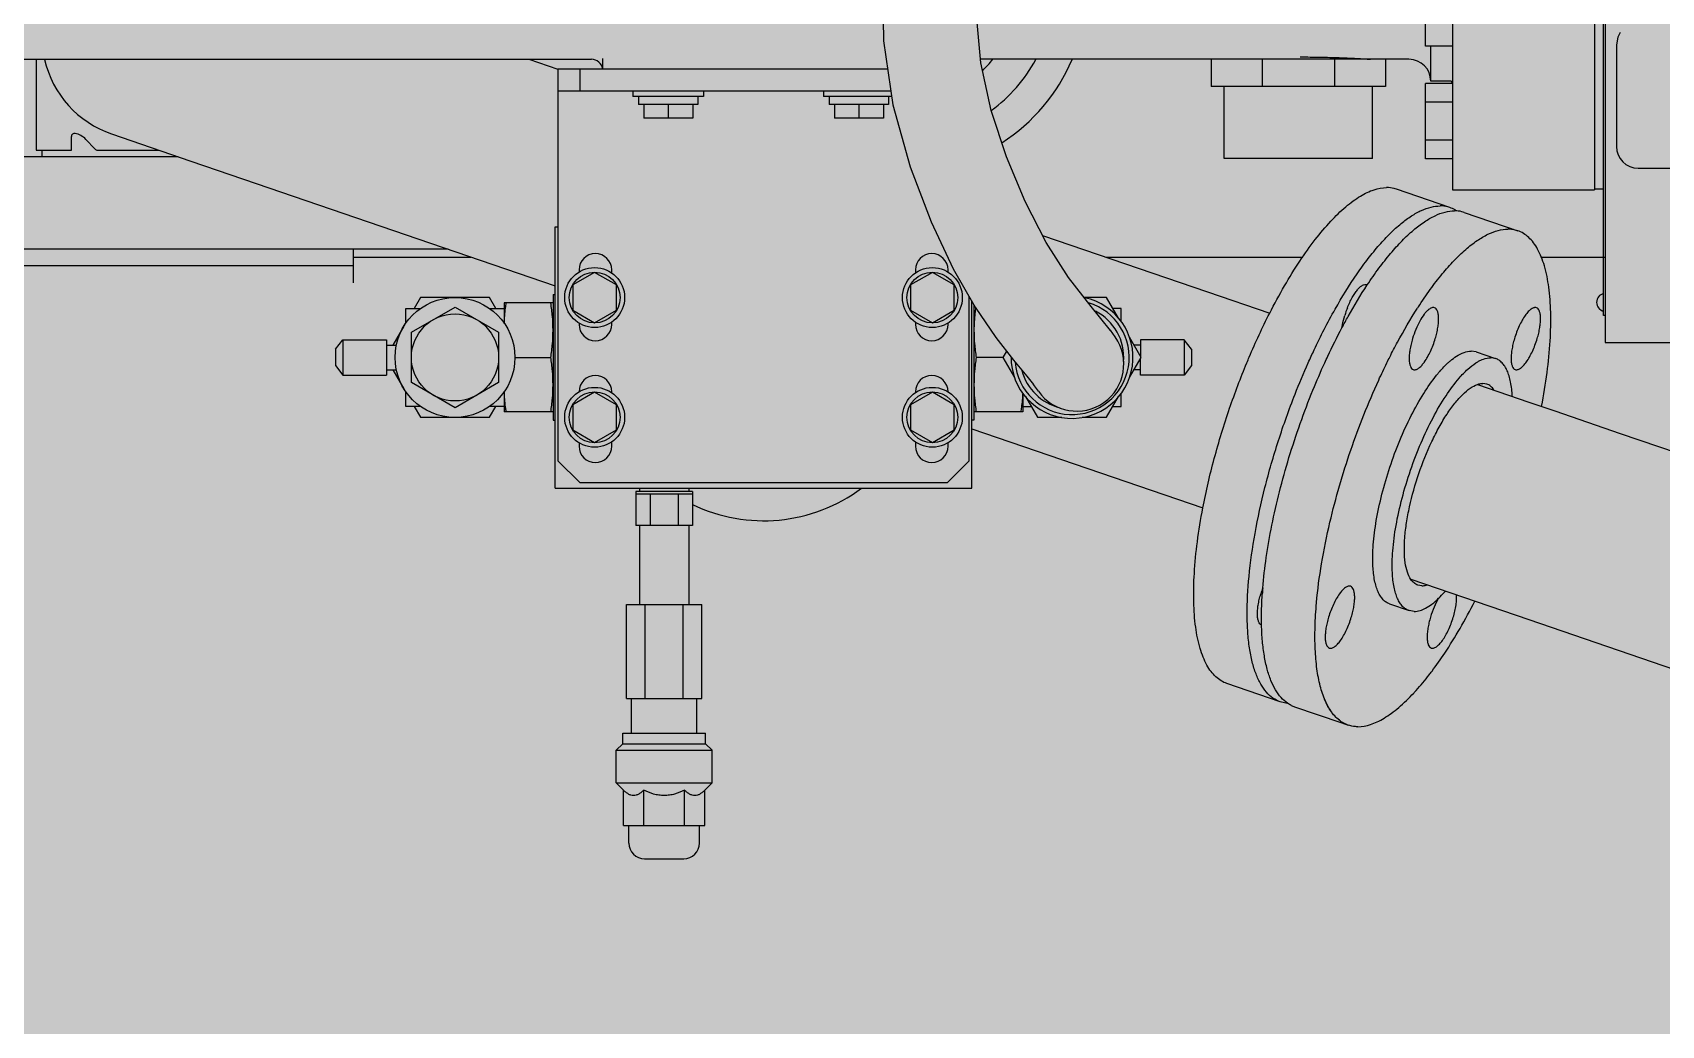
# Model space of a CAD drawing. Extents: x -18489 to 195597, y -1599 to 112111.
# Drawn here: x -14620.48 to -14573.05, y 2039.22 to 2068.14 of the extents above; entities that cross this region are included whole.
import ezdxf

# ---------------------------------------------------------------- set-up
doc = ezdxf.new("R2010")
doc.units = 0
doc.header["$LTSCALE"] = 100
for name, color, linetype in [('188K-SM-03-F10-MECH-EQ-Y2257103$0$0 Xref', 8, 'Continuous'), ('188K-SM-03-F10-MECH-EQ-Y2257103$0$M-EQU-FOUNDATION', 8, 'Continuous'), ('188K-SM-03-F10-MECH-EQ-Y2257103$0$Micron CUP L10 HVAC EQU$0$M-MECH-EQU', 136, 'Continuous'), ('188K-SM-03-F10-MECH-EQ-Y2257103$0$Micron CUP L10 HVAC EQU$0$M-PHASE1 AREA', 252, 'Continuous')]:
    doc.layers.add(name, color=color, linetype=linetype)

# ---------------------------------------------------------------- blocks, each defined once
blk = doc.blocks.new('188K-SM-03-F10-MECH-EQ-Y2257103$0$Micron CUP L10 HVAC EQU$0$A$C0c53ceb0')
at = {"layer": '188K-SM-03-F10-MECH-EQ-Y2257103$0$Micron CUP L10 HVAC EQU$0$M-PHASE1 AREA'}
for p, q in [((15640.13905, 11711.91609), (15640.13905, 11461.35504)), ((15681.49748, 11532.14253), (15681.49748, 11461.35504)), ((15684.54227, 11532.14253), (15684.54227, 11416.95689)), ((15632.22259, 11503.22062), (15632.22259, 11525.19451)), ((15684.1363, 11424.81753), (15684.1363, 11526.31061)), ((15474.2137, 11522.76482), (15474.48068, 11504.78842)), ((15502.78908, 11498.4248), (15501.51215, 11512.27271)), ((15688.23282, 11505.82908), (15687.84079, 11503.63349)), ((15688.94874, 11507.21547), (15688.23282, 11505.82908)), ((15474.48068, 11504.78842), (15477.19267, 11486.17425)), ((15640.13905, 11503.22062), (15632.22259, 11503.22062)), ((15633.79573, 11493.07163), (15633.79573, 11503.22062)), ((15687.84079, 11503.63082), (15687.84079, 11474.04316)), ((15203.21132, 11499.41495), (15389.45113, 11499.41495)), ((15227.7265, 11499.41495), (15227.7265, 11472.9761)), ((15371.16144, 11499.41495), (15379.61971, 11496.51497)), ((15379.65705, 11496.62389), (15392.74966, 11496.62389)), ((15379.65705, 11496.62389), (15379.65705, 11382.44417)), ((15386.00037, 11496.62389), (15386.00037, 11490.28057)), ((15392.74966, 11496.62389), (15392.74966, 11499.64847)), ((15392.74966, 11496.62389), (15475.67021, 11496.62389)), ((15627.45241, 11499.41495), (15502.69777, 11499.41495)), ((15505.79326, 11484.54847), (15502.78908, 11498.4248)), ((15569.85509, 11499.41495), (15569.85509, 11491.54923)), ((15584.7184, 11499.41495), (15584.7184, 11491.54923)), ((15605.73831, 11499.41495), (15605.73831, 11491.54923)), ((15620.60163, 11499.41495), (15620.60163, 11491.54923)), ((15620.60163, 11491.54923), (15569.85509, 11491.54923)), ((15573.66108, 11470.48942), (15573.66108, 11491.54923)), ((15616.79564, 11470.48942), (15616.79564, 11491.54923)), ((15632.22259, 11470.41298), (15632.22259, 11492.38687)), ((15640.13905, 11492.38687), (15632.22259, 11492.38687)), ((15639.37785, 11493.07163), (15633.79573, 11493.07163)), ((15379.65705, 11490.28057), (15476.5944, 11490.28057)), ((15401.47806, 11490.28057), (15401.47806, 11488.63131)), ((15422.08116, 11488.63131), (15401.47806, 11488.63131)), ((15403.1527, 11488.63131), (15403.1527, 11486.24622)), ((15420.40652, 11486.24622), (15403.1527, 11486.24622)), ((15404.64972, 11486.24622), (15404.64972, 11482.28799)), ((15411.77961, 11486.24622), (15411.77961, 11482.28799)), ((15418.9095, 11486.24622), (15418.9095, 11482.28799)), ((15420.40652, 11488.63131), (15420.40652, 11486.24622)), ((15422.08116, 11490.28057), (15422.08116, 11488.63131)), ((15456.99478, 11490.28057), (15456.99478, 11488.63131)), ((15476.83469, 11488.63131), (15456.99478, 11488.63131)), ((15458.66941, 11488.63131), (15458.66941, 11486.24622)), ((15475.92324, 11486.24622), (15458.66941, 11486.24622)), ((15460.16644, 11486.24622), (15460.16644, 11482.28799)), ((15467.29633, 11486.24622), (15467.29633, 11482.28799)), ((15474.42621, 11486.24622), (15474.42621, 11482.28799)), ((15475.92324, 11488.63131), (15475.92324, 11486.24622)), ((15477.19267, 11486.17425), (15482.17928, 11468.13575)), ((15640.13905, 11486.8934), (15632.22259, 11486.8934)), ((15418.9095, 11482.28799), (15404.64972, 11482.28799)), ((15474.42621, 11482.28799), (15460.16644, 11482.28799)), ((15510.2661, 11470.99012), (15505.79326, 11484.54847)), ((15238.00267, 11472.9761), (15238.00267, 11476.92496)), ((15249.7236, 11477.68896), (15272.79752, 11469.7779)), ((15227.7265, 11472.9761), (15238.00267, 11472.9761)), ((15229.47466, 11471.03674), (15229.47466, 11472.9761)), ((15242.2416, 11476.09911), (15244.8514, 11473.34106)), ((15245.69918, 11472.9761), (15263.46943, 11472.9761)), ((15640.13905, 11475.90645), (15632.22259, 11475.90645)), ((15269.12589, 11471.03674), (14938.25644, 11471.03674)), ((15272.79752, 11469.7779), (15291.82747, 11463.25334)), ((15482.17928, 11468.13575), (15488.33287, 11452.1173)), ((15515.69332, 11458.00858), (15510.2661, 11470.99012)), ((15616.79564, 11470.48942), (15573.66108, 11470.48942)), ((15640.13905, 11470.41298), (15632.22259, 11470.41298)), ((15694.18411, 11467.69836), (15706.25539, 11467.69836)), ((15291.82747, 11463.25334), (15378.88316, 11433.40568)), ((15521.77421, 11446.10043), (15515.69332, 11458.00858)), ((15639.36684, 11456.24742), (15623.79861, 11461.58509)), ((15640.13905, 11461.35504), (15681.49748, 11461.35504)), ((15684.1363, 11461.60877), (15681.49748, 11461.60877)), ((15643.53471, 11454.81843), (15659.10293, 11449.48075)), ((15378.88316, 11450.63483), (15379.65705, 11450.63483)), ((15378.88316, 11374.51502), (15378.88316, 11450.63483)), ((15488.33287, 11452.1173), (15494.77906, 11438.40165)), ((15520.73681, 11448.13196), (15568.77672, 11431.66114)), ((15272.79752, 11444.07764), (14938.25644, 11444.07764)), ((15291.82747, 11444.07764), (15272.79752, 11444.07764)), ((15347.75659, 11444.07764), (15291.82747, 11444.07764)), ((15320.05424, 11444.07764), (15320.05424, 11434.34421)), ((15528.32224, 11435.88141), (15521.77421, 11446.10043)), ((15272.79752, 11439.29966), (15168.21419, 11439.29966)), ((15291.82747, 11439.29966), (15272.79752, 11439.29966)), ((15320.05424, 11439.29966), (15291.82747, 11439.29966)), ((15320.05424, 11441.81762), (15354.34832, 11441.81762)), ((15539.15364, 11441.81762), (15568.77672, 11441.81762)), ((15568.77672, 11441.81762), (15596.51822, 11441.81762)), ((15665.94641, 11441.81762), (15669.93995, 11441.81762)), ((15669.93995, 11441.81762), (15684.54227, 11441.81762)), ((15390.36457, 11437.34368), (15384.02125, 11433.68137)), ((15385.81007, 11438.07507), (15385.81007, 11437.44443)), ((15396.70789, 11433.68137), (15390.36457, 11437.34368)), ((15395.32504, 11437.17313), (15395.32504, 11438.07507)), ((15488.68599, 11437.34368), (15482.34267, 11433.68137)), ((15483.75089, 11438.07507), (15483.75089, 11437.19213)), ((15495.02931, 11433.68137), (15488.68599, 11437.34368)), ((15493.26587, 11437.43058), (15493.26587, 11438.07507)), ((15494.77906, 11438.40165), (15501.12342, 11427.24164)), ((15534.93985, 11427.45002), (15528.32224, 11435.88141)), ((15339.63253, 11430.01905), (15337.80137, 11426.84739)), ((15359.77527, 11430.01905), (15339.63253, 11430.01905)), ((15361.60643, 11426.84739), (15359.77527, 11430.01905)), ((15378.24883, 11430.89443), (15378.88316, 11430.89443)), ((15378.24883, 11430.89393), (15378.24883, 11394.25593)), ((15384.02125, 11433.68137), (15384.02125, 11426.35674)), ((15396.70789, 11426.35674), (15396.70789, 11433.68137)), ((15482.34267, 11433.68137), (15482.34267, 11426.35674)), ((15495.02931, 11426.35674), (15495.02931, 11433.68137)), ((15499.41889, 11382.44417), (15499.41889, 11430.24)), ((15539.41803, 11430.01905), (15532.92347, 11430.01905)), ((15542.90188, 11423.98484), (15539.41803, 11430.01905)), ((15568.77672, 11431.66114), (15586.9103, 11425.44391)), ((15335.43144, 11426.84739), (15339.73557, 11426.84739)), ((15335.43144, 11422.51905), (15335.43144, 11426.84739)), ((15337.01727, 11419.89956), (15349.7039, 11427.22419)), ((15349.7039, 11427.22419), (15362.39054, 11419.89956)), ((15359.67223, 11426.84739), (15363.97637, 11426.84739)), ((15363.97637, 11428.43995), (15363.97637, 11422.51905)), ((15378.24703, 11428.44008), (15363.97817, 11428.44008)), ((15384.02125, 11426.35674), (15390.36457, 11422.69442)), ((15390.36457, 11422.69442), (15396.70789, 11426.35674)), ((15482.34267, 11426.35674), (15488.68599, 11422.69442)), ((15488.68599, 11422.69442), (15495.02931, 11426.35674)), ((15500.1674, 11374.51502), (15500.1674, 11428.92334)), ((15500.80173, 11427.80752), (15500.80173, 11394.25593)), ((15501.12342, 11427.24164), (15507.14674, 11418.41601)), ((15540.54961, 11420.46333), (15534.93985, 11427.45002)), ((15543.61912, 11426.84739), (15541.24919, 11426.84739)), ((15543.61912, 11423.09182), (15543.61912, 11426.84739)), ((15684.54227, 11424.81753), (15684.1363, 11424.81753)), ((15334.82991, 11421.70067), (15331.62122, 11416.14304)), ((15335.43144, 11422.74254), (15334.88344, 11421.79337)), ((15337.01727, 11405.2503), (15337.01727, 11419.89956)), ((15362.39054, 11419.89956), (15362.39054, 11405.2503)), ((15385.81007, 11422.59367), (15385.81007, 11422.21677)), ((15395.32504, 11422.21677), (15395.32504, 11422.86497)), ((15483.75089, 11422.84598), (15483.75089, 11422.21677)), ((15493.26587, 11422.21677), (15493.26587, 11422.60753)), ((15541.91438, 11418.5306), (15540.53088, 11420.48985)), ((15314.94252, 11414.95367), (15317.07201, 11417.72887)), ((15314.94252, 11414.95367), (15314.94252, 11410.19618)), ((15317.07201, 11417.72887), (15329.75864, 11417.72887)), ((15317.07201, 11417.72887), (15317.07201, 11407.42098)), ((15329.75864, 11417.72887), (15329.75864, 11407.42098)), ((15329.75864, 11416.14304), (15332.64688, 11416.14304)), ((15507.14674, 11418.41601), (15512.33847, 11411.78502)), ((15549.4894, 11412.57493), (15546.10075, 11418.44423)), ((15549.29192, 11416.14304), (15547.42935, 11416.14304)), ((15549.29192, 11417.72887), (15549.29192, 11412.91697)), ((15561.97855, 11417.72887), (15549.29192, 11417.72887)), ((15561.97855, 11417.72887), (15561.97855, 11407.42098)), ((15564.10804, 11414.95367), (15561.97855, 11417.72887)), ((15564.10804, 11414.95367), (15564.10804, 11410.19618)), ((15684.796, 11416.95182), (15744.60996, 11416.95182)), ((15314.94252, 11410.19618), (15317.07201, 11407.42098)), ((15367.16071, 11412.57493), (15377.58935, 11412.57493)), ((15509.20392, 11412.57493), (15501.46121, 11412.57493)), ((15510.27182, 11414.42458), (15509.20392, 11412.57493)), ((15509.20392, 11412.57493), (15512.59256, 11406.70563)), ((15512.33847, 11411.78502), (15516.23017, 11407.09155)), ((15546.10075, 11406.70563), (15549.4894, 11412.57493)), ((15549.29192, 11407.42098), (15549.29192, 11412.23288)), ((15564.10804, 11410.19618), (15561.97855, 11407.42098)), ((15647.00605, 11414.19818), (15645.55087, 11414.4346)), ((15647.00605, 11414.19819), (15652.66722, 11412.25722)), ((15652.66722, 11412.25721), (15651.21204, 11412.49363)), ((15317.07201, 11407.42098), (15329.75864, 11407.42098)), ((15329.75864, 11409.00681), (15332.64688, 11409.00681)), ((15331.62122, 11409.00681), (15334.82991, 11403.44919)), ((15516.23017, 11407.09155), (15518.151, 11404.67618)), ((15549.29192, 11409.00681), (15547.42935, 11409.00681)), ((15561.97855, 11407.42098), (15549.29192, 11407.42098)), ((15334.88344, 11403.35648), (15335.43144, 11402.40732)), ((15335.43144, 11398.30246), (15335.43144, 11402.63081)), ((15349.7039, 11397.92566), (15337.01727, 11405.2503)), ((15362.39054, 11405.2503), (15349.7039, 11397.92566)), ((15363.97637, 11402.63081), (15363.97637, 11396.7099)), ((15390.36457, 11402.45544), (15384.02125, 11398.79312)), ((15396.70789, 11398.79312), (15390.36457, 11402.45544)), ((15395.32504, 11402.28489), (15395.32504, 11402.55249)), ((15488.68599, 11402.45544), (15482.34267, 11398.79312)), ((15483.75089, 11402.55249), (15483.75089, 11402.30388)), ((15495.02931, 11398.79312), (15488.68599, 11402.45544)), ((15515.07419, 11402.05803), (15515.07419, 11396.7099)), ((15515.79144, 11401.16501), (15519.27529, 11395.1308)), ((15519.54962, 11402.70414), (15518.151, 11404.67618)), ((15539.41803, 11395.1308), (15542.90188, 11401.16501)), ((15543.61912, 11398.30246), (15543.61912, 11402.05803)), ((15647.37168, 11404.71429), (15662.34066, 11399.58207)), ((15650.11617, 11404.81664), (15648.95584, 11405.00519)), ((15339.73557, 11398.30246), (15335.43144, 11398.30246)), ((15337.80137, 11398.30246), (15339.63253, 11395.1308)), ((15363.97637, 11398.30246), (15359.67223, 11398.30246)), ((15359.77527, 11395.1308), (15361.60643, 11398.30246)), ((15378.24703, 11396.70977), (15363.97817, 11396.70977)), ((15384.02125, 11398.79312), (15384.02125, 11391.46849)), ((15396.70789, 11391.46849), (15396.70789, 11398.79312)), ((15482.34267, 11398.79312), (15482.34267, 11391.46849)), ((15495.02931, 11391.46849), (15495.02931, 11398.79312)), ((15515.07239, 11396.70977), (15500.80353, 11396.70977)), ((15515.07419, 11398.30246), (15517.44413, 11398.30246)), ((15541.24919, 11398.30246), (15543.61912, 11398.30246)), ((15662.34066, 11399.58207), (15669.93995, 11396.9766)), ((15669.93995, 11396.9766), (15688.96991, 11390.45205)), ((15339.63253, 11395.1308), (15359.77527, 11395.1308)), ((15378.24883, 11394.25543), (15378.88316, 11394.25543)), ((15384.02125, 11391.46849), (15390.36457, 11387.80617)), ((15390.36457, 11387.80617), (15396.70789, 11391.46849)), ((15482.34267, 11391.46849), (15488.68599, 11387.80617)), ((15488.68599, 11387.80617), (15495.02931, 11391.46849)), ((15500.80173, 11394.25543), (15500.1674, 11394.25543)), ((15500.1674, 11391.82251), (15567.47012, 11368.74729)), ((15519.27529, 11395.1308), (15526.34281, 11395.1308)), ((15532.35051, 11395.1308), (15539.41803, 11395.1308)), ((15385.81007, 11387.70543), (15385.81007, 11386.69419)), ((15395.32504, 11386.69419), (15395.32504, 11387.97672)), ((15483.75089, 11387.95773), (15483.75089, 11386.69419)), ((15493.26587, 11386.69419), (15493.26587, 11387.71928)), ((15688.96991, 11390.45205), (15808.17332, 11349.5823)), ((15386.00037, 11376.10085), (15379.65705, 11382.44417)), ((15499.41889, 11382.44417), (15493.07557, 11376.10085)), ((15378.88316, 11374.51502), (15500.1674, 11374.51502)), ((15386.00037, 11376.10085), (15493.07557, 11376.10085)), ((15402.35344, 11373.55084), (15402.35344, 11372.76427)), ((15418.84569, 11373.55084), (15402.35381, 11373.55084)), ((15418.84569, 11372.76427), (15402.35381, 11372.76427)), ((15402.36686, 11372.76427), (15402.36686, 11363.65526)), ((15403.45718, 11374.51502), (15403.45718, 11373.55084)), ((15406.48331, 11372.76427), (15406.48331, 11363.65526)), ((15414.7162, 11372.76427), (15414.7162, 11363.65526)), ((15417.74233, 11374.51502), (15417.74233, 11373.55084)), ((15418.83264, 11372.76427), (15418.83264, 11363.65526)), ((15418.84606, 11373.55084), (15418.84606, 11372.76427)), ((15418.83264, 11363.65526), (15402.36686, 11363.65526)), ((15403.38106, 11363.65526), (15403.38106, 11340.64171)), ((15417.81845, 11363.65526), (15417.81845, 11340.64171)), ((15628.0123, 11347.98997), (15662.34066, 11336.22025)), ((15631.19735, 11346.06392), (15630.03702, 11346.25246)), ((15399.6128, 11340.64171), (15421.5867, 11340.64171)), ((15399.6128, 11313.23857), (15399.6128, 11340.64171)), ((15405.10628, 11313.23857), (15405.10628, 11340.64171)), ((15416.09323, 11313.23857), (15416.09323, 11340.64171)), ((15421.5867, 11313.23857), (15421.5867, 11340.64171)), ((15621.82479, 11340.75286), (15627.48597, 11338.81189)), ((15628.94115, 11338.57548), (15627.48597, 11338.8119)), ((15662.34066, 11336.22025), (15844.77239, 11273.67223)), ((15589.99182, 11312.23696), (15574.4236, 11317.57464)), ((15399.6128, 11313.23857), (15421.5867, 11313.23857)), ((15401.08478, 11303.08927), (15401.08478, 11313.23857)), ((15420.11473, 11303.08927), (15420.11473, 11313.23857)), ((15594.15969, 11310.80798), (15607.57213, 11306.20943)), ((15607.57213, 11306.20943), (15609.72792, 11305.4703)), ((15398.54745, 11300.04447), (15398.54745, 11303.08927)), ((15398.54745, 11303.08927), (15422.65206, 11303.08927)), ((15422.65206, 11300.04447), (15422.65206, 11303.08927)), ((15396.64445, 11298.14148), (15398.54745, 11300.04447)), ((15396.64445, 11288.6265), (15396.64445, 11298.14148)), ((15396.64445, 11298.14148), (15424.55505, 11298.14148)), ((15398.54745, 11300.04447), (15422.65206, 11300.04447)), ((15424.55505, 11298.14148), (15422.65206, 11300.04447)), ((15424.55505, 11288.6265), (15424.55505, 11298.14148)), ((15396.64445, 11288.6265), (15424.55505, 11288.6265)), ((15398.73385, 11286.53711), (15396.64445, 11288.6265)), ((15422.46566, 11286.53711), (15424.55505, 11288.6265)), ((15398.73385, 11276.1936), (15398.73385, 11286.53711)), ((15404.6668, 11276.1936), (15404.6668, 11286.53711)), ((15416.5327, 11276.1936), (15416.5327, 11286.53711)), ((15422.46566, 11276.1936), (15422.46566, 11286.53711)), ((15398.73385, 11276.1936), (15422.46566, 11276.1936)), ((15400.32358, 11271.11894), (15400.32358, 11276.1936)), ((15420.87593, 11271.11894), (15420.87593, 11276.1936)), ((15404.89077, 11266.55176), (15416.30874, 11266.55176))]:
    blk.add_line(p, q, dxfattribs=at)
for centre, radius in [((15390.36457, 11430.01905), 8.72206), ((15488.68599, 11430.01905), 8.72206), ((15390.36457, 11430.01905), 7.39631), ((15488.68599, 11430.01905), 7.39631), ((15349.7039, 11412.57493), 17.45681), ((15349.7039, 11412.57493), 12.68664), ((15390.36457, 11395.1308), 8.72206), ((15390.36457, 11395.1308), 7.39631), ((15488.68599, 11395.1308), 8.72206), ((15488.68599, 11395.1308), 7.39631)]:
    blk.add_circle(centre, radius, dxfattribs=at)
for centre, radius, start, end in [((15259.44309, 11506.03747), 29.96843, 192.7862064, 251.0753556), ((15389.45113, 11496.11642), 3.29853, 8.8498831, 90), ((15479.73602, 11520.4348), 33.85766, 314.0803287, 321.6232168), ((15479.73602, 11520.4348), 44.40322, 306.0008512, 331.6940682), ((15479.73602, 11520.4348), 53.9182, 302.761164, 337.019385), ((15627.45241, 11493.07163), 6.34332, 0, 90), ((15639.37785, 11492.31043), 0.7612, 0, 90), ((15238.91611, 11476.92496), 0.91344, 79.3058079, 180), ((15238.00267, 11472.08803), 5.83585, 43.418, 79.3058079), ((15245.69918, 11474.14327), 1.16717, 223.418, 270), ((15694.18411, 11474.04168), 6.34332, 180, 270), ((15636.58901, 11448.17559), 8.53644, 59.7059698, 71.0096544), ((15636.36795, 11447.79064), 8.98033, 56.1536562, 59.7270916), ((15390.56755, 11438.07507), 4.75749, 0, 180), ((15488.50838, 11438.07507), 4.75749, 0, 180), ((15529.34666, 11412.57493), 17.76129, 179.4918713, 78.067415), ((15614.80375, 11432.8004), 1.06798, 59.7421955, 71.0148668), ((15684.72268, 11428.62352), 2.62893, 102.8882277, 257.1117723), ((15529.34666, 11412.57493), 16.63994, 184.7585806, 73.1852429), ((15529.34666, 11412.57493), 15.06538, 355.3712204, 63.1956997), ((15636.05493, 11416.58469), 28.51465, 158.4672812, 163.2349179), ((15738.52618, 11357.14022), 129.07766, 147.0766609, 147.2622384), ((15390.56755, 11422.21677), 4.75749, 180, 0), ((15488.50838, 11422.21677), 4.75749, 180, 0), ((15530.71748, 11410.63789), 13.70034, 215.3903264, 35.1800948), ((15684.796, 11423.29514), 6.34332, 267.7075572, 270), ((15390.56755, 11402.55249), 4.75749, 0, 180), ((15488.50838, 11402.55249), 4.75749, 0, 180), ((15529.34666, 11412.57493), 15.06538, 194.5690991, 256.3611286), ((15668.37664, 11380.90742), 42.22364, 140.4148793, 141.1806173), ((15666.33897, 11382.59387), 39.57861, 139.0674371, 140.4167), ((15390.56755, 11386.69419), 4.75749, 180, 0), ((15488.50838, 11386.69419), 4.75749, 180, 0), ((15439.52528, 11412.57493), 47.57488, 244.1821097, 306.7963181), ((15611.69952, 11335.41876), 28.6096, 159.4954625, 163.2275387), ((15706.08387, 11335.59046), 121.60391, 175.3740211, 176.2145527), ((15596.90903, 11318.81351), 8.46448, 243.8675943, 251.046), ((15404.89077, 11271.11894), 4.56719, 180, 270), ((15416.30874, 11271.11894), 4.56719, 270, 0)]:
    blk.add_arc(centre, radius, start, end, dxfattribs=at)
for points, knots in [([(15595.73582, 11500.10897), (15597.72527, 11500.10619), (15601.70821, 11500.07195), (15607.25634, 11499.91258), (15611.77472, 11499.71097), (15614.87511, 11499.5332), (15615.97897, 11499.46248), (15616.29135, 11499.44215)], [0, 0, 0, 0, 0.208244611, 0.416489221, 0.624733832, 0.832978442, 1, 1, 1, 1]), ([(15586.90054, 11425.47259), (15588.27004, 11428.15891), (15591.04787, 11433.29367), (15595.46673, 11440.46707), (15599.94326, 11446.7724), (15604.40088, 11452.10372), (15608.17147, 11455.79646), (15611.13368, 11458.14835), (15613.21958, 11459.5499), (15615.24894, 11460.65148), (15617.75874, 11461.67093), (15619.70558, 11462.04864), (15620.94532, 11462.04864)], [0, 0, 0, 0, 0.17502228, 0.338682192, 0.488765456, 0.623477771, 0.741601078, 0.79431391, 0.842830812, 0.887310638, 0.928038907, 1, 1, 1, 1]), ([(15623.79862, 11461.58509), (15623.57333, 11461.66234), (15622.64634, 11461.93682), (15621.67326, 11462.04864), (15620.94532, 11462.04864)], [0, 0, 0, 0, 0.246512659, 1, 1, 1, 1]), ([(15598.10516, 11410.9891), (15598.39471, 11411.63757), (15598.6876, 11412.2845), (15598.98385, 11412.9299), (15599.26915, 11413.55145), (15601.42699, 11418.1911), (15605.60643, 11426.35061), (15611.01716, 11435.15358), (15615.46994, 11441.30442), (15618.69628, 11445.26477), (15621.88607, 11448.68471), (15625.01263, 11451.53535), (15628.05078, 11453.79334), (15630.98027, 11455.4396), (15633.78199, 11456.45729), (15635.63941, 11456.71096), (15636.51354, 11456.71096)], [0.6285498759, 0.6285498759, 0.6285498759, 0.6285498759, 0.6413484823, 0.6413484823, 0.6413484823, 0.6536741834, 0.7335668298, 0.8064703139, 0.8396587301, 0.8703837437, 0.8984901873, 0.9238833186, 0.9465488665, 0.9665839803, 0.9842432576, 1, 1, 1, 1]), ([(15615.32242, 11433.72112), (15616.41155, 11435.36563), (15618.58529, 11438.48388), (15621.96402, 11442.78865), (15625.31148, 11446.51259), (15628.59655, 11449.6212), (15631.79015, 11452.08674), (15634.86892, 11453.88679), (15637.81128, 11455.00207), (15639.765, 11455.28198), (15640.68141, 11455.28198)], [0, 0, 0, 0, 0.172339253, 0.33193667, 0.47784767, 0.609454025, 0.726573735, 0.829633383, 0.919930796, 1, 1, 1, 1]), ([(15639.36684, 11456.24742), (15639.14156, 11456.32466), (15638.21456, 11456.59914), (15637.24148, 11456.71096), (15636.51354, 11456.71096)], [0, 0, 0, 0, 0.246512659, 1, 1, 1, 1]), ([(15643.53471, 11454.81843), (15643.30943, 11454.89567), (15642.38244, 11455.17016), (15641.40935, 11455.28198), (15640.68141, 11455.28198)], [0, 0, 0, 0, 0.246512659, 1, 1, 1, 1]), ([(15630.17859, 11427.29605), (15631.2941, 11429.01882), (15633.52259, 11432.28716), (15636.99162, 11436.80349), (15640.43309, 11440.71472), (15643.81316, 11443.98265), (15647.1002, 11446.57661), (15650.26882, 11448.47198), (15653.29582, 11449.64793), (15655.30778, 11449.9443), (15656.24963, 11449.9443)], [0, 0, 0, 0, 0.172789158, 0.332852598, 0.479156882, 0.61100323, 0.728141116, 0.83094782, 0.920706297, 1, 1, 1, 1]), ([(15659.10293, 11449.48076), (15658.87765, 11449.558), (15657.95066, 11449.83248), (15656.97757, 11449.9443), (15656.24963, 11449.9443)], [0, 0, 0, 0, 0.246512659, 1, 1, 1, 1]), ([(15666.08026, 11398.3238), (15666.70608, 11401.59294), (15667.74226, 11407.92472), (15668.65421, 11417.08506), (15668.8579, 11425.41613), (15668.35121, 11432.74693), (15667.30526, 11438.13487), (15666.06278, 11441.7779), (15665.00316, 11444.04978), (15663.77703, 11445.97506), (15662.38565, 11447.54242), (15660.83304, 11448.73787), (15659.68562, 11449.28098), (15659.10293, 11449.48076)], [0, 0, 0, 0, 0.182922154, 0.352359246, 0.505542464, 0.640344416, 0.755560139, 0.8058752, 0.851552254, 0.893005117, 0.930889841, 0.966147698, 1, 1, 1, 1]), ([(15607.93997, 11421.21386), (15608.53092, 11422.32928), (15610.84413, 11426.58314), (15613.3457, 11430.73642), (15615.32242, 11433.72112)], [0, 0, 0, 0, 0.260683887, 1, 1, 1, 1]), ([(15609.53038, 11427.05049), (15609.73406, 11427.56661), (15610.16101, 11428.56146), (15610.87022, 11429.95943), (15611.61514, 11431.19554), (15612.37223, 11432.23165), (15613.11832, 11433.03846), (15613.83499, 11433.59359), (15614.51582, 11433.88855), (15614.96748, 11433.87327), (15615.15119, 11433.81028)], [0, 0, 0, 0, 0.179452288, 0.349868155, 0.50661547, 0.64571373, 0.764239261, 0.860880767, 0.937187642, 1, 1, 1, 1]), ([(15364.02089, 11422.45947), (15364.08624, 11423.96083), (15364.27358, 11425.96013), (15364.55913, 11427.94418), (15364.63585, 11428.44008)], [0, 0, 0, 0, 0.749674905, 1, 1, 1, 1]), ([(15378.24703, 11420.50751), (15378.24703, 11421.83403), (15378.12505, 11424.49044), (15377.79249, 11427.12696), (15377.58935, 11428.44008)], [0, 0, 0, 0, 0.499583072, 1, 1, 1, 1]), ([(15501.25878, 11427.03393), (15501.18692, 11426.49258), (15500.92815, 11424.32643), (15500.80353, 11422.14303), (15500.80353, 11420.50751)], [0, 0, 0, 0, 0.25031623, 1, 1, 1, 1]), ([(15580.24054, 11410.9891), (15580.47337, 11411.55073), (15580.70844, 11412.11142), (15580.94585, 11412.67113), (15582.78415, 11417.00497), (15584.76306, 11421.27986), (15586.90054, 11425.47259)], [0.7350048304, 0.7350048304, 0.7350048304, 0.7350048304, 0.7653142072, 0.7653142072, 0.7653142072, 1, 1, 1, 1]), ([(15607.93495, 11421.17062), (15607.97617, 11421.46328), (15608.17759, 11422.69105), (15608.4787, 11423.90163), (15608.75229, 11424.80969)], [0, 0, 0, 0, 0.237590914, 1, 1, 1, 1]), ([(15621.01085, 11410.9891), (15621.28972, 11411.55135), (15621.56958, 11412.1131), (15621.85229, 11412.67343), (15622.59353, 11414.14253), (15625.12368, 11418.9954), (15627.88295, 11423.72668), (15629.95192, 11426.94475)], [0.2330609579, 0.2330609579, 0.2330609579, 0.2330609579, 0.3119730375, 0.3119730375, 0.3119730375, 0.5188689818, 1, 1, 1, 1]), ([(15633.16898, 11426.50539), (15632.94589, 11426.3282), (15632.49678, 11425.90178), (15631.59672, 11424.82235), (15630.51975, 11423.09954), (15629.3873, 11420.70709), (15628.76304, 11418.95463), (15628.48838, 11418.04303)], [0, 0, 0, 0, 0.087388632, 0.189204341, 0.430534764, 0.70795743, 1, 1, 1, 1]), ([(15634.88728, 11427.04362), (15634.76681, 11427.08493), (15634.49477, 11427.12382), (15634.06512, 11427.0406), (15633.61171, 11426.82995), (15633.31927, 11426.62476), (15633.16898, 11426.50539)], [0, 0, 0, 0, 0.204137998, 0.429838456, 0.692360616, 1, 1, 1, 1]), ([(15635.11435, 11418.04303), (15635.27773, 11418.58528), (15635.56515, 11419.65398), (15635.88138, 11421.22649), (15636.06648, 11422.6946), (15636.11537, 11424.01075), (15636.02788, 11425.13555), (15635.8048, 11426.03786), (15635.44658, 11426.7067), (15635.07421, 11426.97954), (15634.88728, 11427.04362)], [0, 0, 0, 0, 0.178866388, 0.349259442, 0.506223954, 0.645713435, 0.76459029, 0.861404161, 0.937590294, 1, 1, 1, 1]), ([(15664.56067, 11427.04362), (15664.45488, 11427.07989), (15664.2206, 11427.11921), (15663.84917, 11427.06928), (15663.45696, 11426.91902), (15662.87131, 11426.5658), (15662.11624, 11425.86655), (15661.23492, 11424.752), (15660.3597, 11423.35032), (15659.52906, 11421.72082), (15658.77951, 11419.93259), (15658.35399, 11418.68104), (15658.16176, 11418.04303)], [0, 0, 0, 0, 0.028788661, 0.059983047, 0.095405228, 0.136177069, 0.235384834, 0.358095336, 0.501262848, 0.66002514, 0.828464253, 1, 1, 1, 1]), ([(15664.78773, 11418.04303), (15664.95111, 11418.58528), (15665.23853, 11419.65398), (15665.55476, 11421.22649), (15665.73986, 11422.6946), (15665.78875, 11424.01075), (15665.70126, 11425.13555), (15665.47818, 11426.03786), (15665.11996, 11426.7067), (15664.74759, 11426.97954), (15664.56067, 11427.04362)], [0, 0, 0, 0, 0.178866388, 0.349259442, 0.506223954, 0.645713435, 0.76459029, 0.861404161, 0.937590294, 1, 1, 1, 1]), ([(15377.58935, 11412.57493), (15377.79249, 11413.88805), (15378.12505, 11416.52457), (15378.24703, 11419.18098), (15378.24703, 11420.50751)], [0, 0, 0, 0, 0.500416937, 1, 1, 1, 1]), ([(15500.80353, 11420.50751), (15500.80353, 11419.18098), (15500.92551, 11416.52457), (15501.25807, 11413.88805), (15501.46121, 11412.57493)], [0, 0, 0, 0, 0.499583072, 1, 1, 1, 1]), ([(15602.91612, 11410.9891), (15603.21358, 11411.64212), (15603.51447, 11412.2935), (15603.81887, 11412.94319), (15605.12614, 11415.73331), (15606.49811, 11418.49238), (15607.93997, 11421.21386)], [0.8570991359, 0.8570991359, 0.8570991359, 0.8570991359, 0.8840893115, 0.8840893115, 0.8840893115, 1, 1, 1, 1]), ([(15628.48838, 11418.04303), (15628.325, 11417.50078), (15628.03758, 11416.43208), (15627.72136, 11414.85958), (15627.55269, 11413.52184), (15627.51273, 11412.71465), (15627.50957, 11412.40415), (15627.50478, 11411.93281), (15627.5281, 11411.46106), (15627.5656, 11410.9891)], [0, 0, 0, 0, 0.1788663875, 0.3492594424, 0.5062239535, 0.6042538779, 0.6042538779, 0.6042538779, 0.7530649937, 0.7530649937, 0.7530649937, 0.7530649937]), ([(15631.75505, 11410.9891), (15631.81499, 11411.06889), (15631.87408, 11411.14928), (15631.93228, 11411.23031), (15631.94551, 11411.24872), (15632.28208, 11411.71985), (15632.91641, 11412.73574), (15633.74705, 11414.36524), (15634.49661, 11416.15348), (15634.92213, 11417.40502), (15635.11435, 11418.04303)], [0.3265867582, 0.3265867582, 0.3265867582, 0.3265867582, 0.3522601116, 0.3522601116, 0.3522601116, 0.3580953363, 0.501262848, 0.6600251401, 0.8284642526, 1, 1, 1, 1]), ([(15658.16176, 11418.04303), (15657.99839, 11417.50078), (15657.71096, 11416.43208), (15657.39474, 11414.85958), (15657.20963, 11413.39146), (15657.16074, 11412.07531), (15657.24823, 11410.95051), (15657.47131, 11410.0482), (15657.82954, 11409.37936), (15658.20191, 11409.10652), (15658.38883, 11409.04244)], [0, 0, 0, 0, 0.178866388, 0.349259442, 0.506223954, 0.645713435, 0.76459029, 0.861404161, 0.937590294, 1, 1, 1, 1]), ([(15658.38883, 11409.04244), (15658.49462, 11409.00617), (15658.72889, 11408.96686), (15659.10032, 11409.01678), (15659.49254, 11409.16704), (15660.07819, 11409.52026), (15660.83325, 11410.21952), (15661.71458, 11411.33406), (15662.58979, 11412.73574), (15663.42043, 11414.36524), (15664.16999, 11416.15348), (15664.59551, 11417.40502), (15664.78773, 11418.04303)], [0, 0, 0, 0, 0.028788661, 0.059983047, 0.095405228, 0.136177069, 0.235384834, 0.358095336, 0.501262848, 0.66002514, 0.828464253, 1, 1, 1, 1]), ([(15378.24703, 11404.64235), (15378.24703, 11405.96888), (15378.12505, 11408.62528), (15377.79249, 11411.26181), (15377.58935, 11412.57493)], [0, 0, 0, 0, 0.499583072, 1, 1, 1, 1]), ([(15501.46121, 11412.57493), (15501.25807, 11411.26181), (15500.92551, 11408.62528), (15500.80353, 11405.96888), (15500.80353, 11404.64235)], [0, 0, 0, 0, 0.500416937, 1, 1, 1, 1]), ([(15567.44627, 11368.73159), (15568.37147, 11373.56454), (15570.64779, 11383.34003), (15574.96761, 11397.44264), (15578.43601, 11406.63444), (15580.24062, 11410.9891)], [0, 0, 0, 0, 0.2453862066, 0.500000904, 0.7350048834, 0.7350048834, 0.7350048834, 0.7350048834]), ([(15589.99182, 11312.23696), (15589.23236, 11312.49735), (15587.7339, 11313.27222), (15585.79948, 11315.07255), (15584.15336, 11317.48097), (15582.79472, 11320.46759), (15581.72405, 11324.00914), (15580.94645, 11328.07871), (15580.46694, 11332.64376), (15580.22274, 11339.60769), (15580.75285, 11349.26128), (15582.52991, 11361.66982), (15585.42066, 11374.88144), (15589.32561, 11388.42936), (15593.64024, 11400.52182), (15596.76251, 11407.98281), (15598.1051, 11410.9891)], [0, 0, 0, 0, 0.0144720849, 0.0299342273, 0.0471758747, 0.0667197999, 0.0888584885, 0.1137157098, 0.1412961596, 0.1715190023, 0.2392422667, 0.315225778, 0.3972633514, 0.4828260973, 0.5692106658, 0.6285495274, 0.6285495274, 0.6285495274, 0.6285495274]), ([(15584.87609, 11345.39792), (15585.11573, 11348.3634), (15585.82737, 11354.48506), (15587.46663, 11363.84489), (15589.68958, 11373.56347), (15593.39113, 11386.80109), (15597.83449, 11399.33024), (15601.72379, 11408.37166), (15602.91611, 11410.9891)], [0, 0, 0, 0, 0.1119706253, 0.2317594419, 0.3574630767, 0.4870174416, 0.7489089722, 0.8570984954, 0.8570984954, 0.8570984954, 0.8570984954]), ([(15627.59749, 11410.9891), (15627.60279, 11410.95455), (15627.65728, 11410.6171), (15627.79793, 11410.0482), (15628.15616, 11409.37936), (15628.52853, 11409.10652), (15628.71545, 11409.04244)], [0.753562484, 0.753562484, 0.753562484, 0.753562484, 0.7645902901, 0.8614041613, 0.9375902945, 1, 1, 1, 1]), ([(15628.71545, 11409.04244), (15628.82124, 11409.00617), (15629.05551, 11408.96686), (15629.42694, 11409.01678), (15629.81915, 11409.16704), (15630.4048, 11409.52026), (15631.06926, 11410.1356), (15631.54132, 11410.70626), (15631.75477, 11410.9891)], [0, 0, 0, 0, 0.0287886607, 0.0599830467, 0.0954052282, 0.1361770694, 0.2353848343, 0.3265700124, 0.3265700124, 0.3265700124, 0.3265700124]), ([(15638.81184, 11410.9891), (15639.0441, 11411.20075), (15639.27925, 11411.40894), (15639.51893, 11411.61174), (15640.07749, 11412.08434), (15641.3259, 11413.03324), (15643.32986, 11414.10816), (15644.85758, 11414.4346), (15645.55087, 11414.4346)], [0.3072942276, 0.3072942276, 0.3072942276, 0.3072942276, 0.391769716, 0.391769716, 0.391769716, 0.5886395623, 0.8132237118, 1, 1, 1, 1]), ([(15642.09924, 11406.58362), (15642.87319, 11407.47556), (15644.38286, 11409.06239), (15646.09408, 11410.43895), (15646.93942, 11410.98785), (15646.94135, 11410.9891)], [0, 0, 0, 0, 0.318142276, 0.5886395623, 0.5892579867, 0.5892579867, 0.5892579867, 0.5892579867]), ([(15646.94217, 11410.9891), (15647.19124, 11411.15124), (15647.44481, 11411.30519), (15647.70391, 11411.44906), (15648.17248, 11411.70926), (15649.28984, 11412.23103), (15650.51875, 11412.49363), (15651.21204, 11412.49363)], [0.5894012277, 0.5894012277, 0.5894012277, 0.5894012277, 0.6690979254, 0.6690979254, 0.6690979254, 0.8132237118, 1, 1, 1, 1]), ([(15654.57412, 11410.9891), (15654.41164, 11411.16364), (15654.23916, 11411.32593), (15654.05622, 11411.47541), (15653.93057, 11411.57808), (15653.50093, 11411.89596), (15653.01801, 11412.13698), (15652.66722, 11412.25721)], [0.8174194677, 0.8174194677, 0.8174194677, 0.8174194677, 0.8734306168, 0.8734306168, 0.8734306168, 0.9119008368, 1, 1, 1, 1]), ([(15657.53095, 11401.28915), (15657.45577, 11402.68036), (15657.24205, 11404.67396), (15656.63811, 11407.13932), (15656.08505, 11408.66909), (15655.41557, 11409.95465), (15654.86676, 11410.68034), (15654.57613, 11410.9891)], [0, 0, 0, 0, 0.3310062489, 0.474024881, 0.6022290714, 0.7165551996, 0.8171283196, 0.8171283196, 0.8171283196, 0.8171283196]), ([(15604.44072, 11364.54382), (15606.11166, 11371.6553), (15610.20224, 11385.71008), (15615.58846, 11399.321), (15618.62916, 11405.96503)], [0, 0, 0, 0, 0.499944246, 1, 1, 1, 1]), ([(15616.96107, 11351.72093), (15616.84914, 11353.79239), (15616.96377, 11358.27001), (15617.8785, 11365.30214), (15619.51917, 11372.88794), (15621.81509, 11380.68484), (15624.66438, 11388.34213), (15627.93813, 11395.51555), (15631.48612, 11401.88258), (15634.12348, 11405.69136), (15635.4791, 11407.37605)], [0, 0, 0, 0, 0.104418196, 0.224726243, 0.356534909, 0.494657236, 0.633505594, 0.767447116, 0.891157195, 1, 1, 1, 1]), ([(15622.62224, 11349.77996), (15622.50642, 11351.92342), (15622.63716, 11356.56408), (15623.61979, 11363.85025), (15625.37011, 11371.70268), (15627.8077, 11379.74384), (15630.81717, 11387.58879), (15634.25343, 11394.86279), (15637.94834, 11401.21839), (15640.69257, 11404.96249), (15642.09924, 11406.58362)], [0, 0, 0, 0, 0.10540617, 0.227190212, 0.360595975, 0.500013969, 0.639430118, 0.772830275, 0.894605254, 1, 1, 1, 1]), ([(15364.63585, 11396.70977), (15364.55913, 11397.20567), (15364.27358, 11399.18972), (15364.08624, 11401.18902), (15364.02089, 11402.69038)], [0, 0, 0, 0, 0.250325094, 1, 1, 1, 1]), ([(15377.58935, 11396.70977), (15377.79249, 11398.0229), (15378.12505, 11400.65942), (15378.24703, 11403.31583), (15378.24703, 11404.64235)], [0, 0, 0, 0, 0.500416937, 1, 1, 1, 1]), ([(15500.80353, 11404.64235), (15500.80353, 11403.31583), (15500.92551, 11400.65942), (15501.25807, 11398.0229), (15501.46121, 11396.70977)], [0, 0, 0, 0, 0.499583072, 1, 1, 1, 1]), ([(15515.00441, 11402.17624), (15514.92938, 11400.804), (15514.7476, 11398.97734), (15514.48486, 11397.1632), (15514.41472, 11396.70977)], [0, 0, 0, 0, 0.749703688, 1, 1, 1, 1]), ([(15627.98571, 11347.92927), (15627.55658, 11348.56293), (15626.85694, 11350.15359), (15626.27428, 11352.94837), (15626.05156, 11356.33682), (15626.19884, 11360.23514), (15626.7127, 11364.54576), (15627.89739, 11370.82141), (15630.16505, 11378.80658), (15633.25603, 11386.51558), (15636.16089, 11392.22022), (15638.39673, 11395.96347), (15640.67201, 11399.16051), (15642.92931, 11401.73135), (15645.10898, 11403.61468), (15646.6415, 11404.46824), (15647.37302, 11404.71964)], [0, 0, 0, 0, 0.036238171, 0.081068327, 0.134731237, 0.196608872, 0.265560871, 0.340100258, 0.498839198, 0.657765211, 0.732531811, 0.801789128, 0.864036509, 0.918113898, 0.963372947, 1, 1, 1, 1]), ([(15647.37302, 11404.71964), (15647.50821, 11404.7661), (15648.02195, 11404.92341), (15648.56134, 11405.00519), (15648.95584, 11405.00519)], [0, 0, 0, 0, 0.265985947, 1, 1, 1, 1]), ([(15652.16748, 11403.13984), (15651.90344, 11403.52971), (15651.31225, 11404.22034), (15650.51749, 11404.67912), (15650.11617, 11404.81665)], [0, 0, 0, 0, 0.526052607, 1, 1, 1, 1]), ([(15574.4236, 11317.57463), (15573.84091, 11317.77442), (15572.69349, 11318.31752), (15571.14088, 11319.51297), (15569.7495, 11321.08034), (15568.52337, 11323.00561), (15567.46375, 11325.27749), (15566.22128, 11328.92052), (15565.17532, 11334.30846), (15564.66863, 11341.63926), (15564.87232, 11349.97033), (15565.78427, 11359.13067), (15566.82045, 11365.46245), (15567.44627, 11368.73159)], [0, 0, 0, 0, 0.033852302, 0.069110159, 0.106994883, 0.148447746, 0.1941248, 0.244439861, 0.359655584, 0.494457536, 0.647640754, 0.817077846, 1, 1, 1, 1]), ([(15600.53377, 11341.11276), (15600.87223, 11344.90979), (15601.91794, 11352.77251), (15603.50039, 11360.54184), (15604.44072, 11364.54382)], [0, 0, 0, 0, 0.481138157, 1, 1, 1, 1]), ([(15621.8248, 11340.75287), (15621.47401, 11340.8731), (15620.78267, 11341.21814), (15619.87202, 11342.00432), (15619.07972, 11343.04915), (15618.40697, 11344.34099), (15617.85391, 11345.87076), (15617.24996, 11348.33612), (15617.03624, 11350.32972), (15616.96107, 11351.72093)], [0, 0, 0, 0, 0.088099163, 0.181195241, 0.2834448, 0.397770929, 0.525975119, 0.668993751, 1, 1, 1, 1]), ([(15627.48597, 11338.8119), (15627.13519, 11338.93213), (15626.44384, 11339.27717), (15625.53319, 11340.06335), (15624.74089, 11341.10818), (15624.06814, 11342.40002), (15623.51508, 11343.92979), (15622.91114, 11346.39514), (15622.69742, 11348.38875), (15622.62224, 11349.77996)], [0, 0, 0, 0, 0.088099163, 0.181195241, 0.2834448, 0.397770929, 0.525975119, 0.668993751, 1, 1, 1, 1]), ([(15610.44202, 11345.90862), (15610.33623, 11345.94489), (15610.10196, 11345.9842), (15609.73053, 11345.93427), (15609.33831, 11345.78401), (15608.75266, 11345.43079), (15607.9976, 11344.73154), (15607.11627, 11343.61699), (15606.24105, 11342.21531), (15605.41041, 11340.58581), (15604.66086, 11338.79758), (15604.23534, 11337.54604), (15604.04311, 11336.90802)], [0, 0, 0, 0, 0.028788661, 0.059983047, 0.095405228, 0.136177069, 0.235384834, 0.358095336, 0.501262848, 0.66002514, 0.828464253, 1, 1, 1, 1]), ([(15610.66909, 11336.90802), (15610.83246, 11337.45028), (15611.11988, 11338.51897), (15611.43611, 11340.09148), (15611.62122, 11341.55959), (15611.67011, 11342.87575), (15611.58261, 11344.00055), (15611.35953, 11344.90286), (15611.00131, 11345.57169), (15610.62894, 11345.84453), (15610.44202, 11345.90862)], [0, 0, 0, 0, 0.178866388, 0.349259442, 0.506223954, 0.645713435, 0.76459029, 0.861404161, 0.937590294, 1, 1, 1, 1]), ([(15630.03702, 11346.25246), (15629.6357, 11346.38999), (15628.84094, 11346.84877), (15628.24975, 11347.5394), (15627.98571, 11347.92927)], [0, 0, 0, 0, 0.473947393, 1, 1, 1, 1]), ([(15631.19735, 11346.06392), (15631.32434, 11346.06392), (15631.8619, 11346.08997), (15632.39189, 11346.21603), (15632.78017, 11346.34947)], [0, 0, 0, 0, 0.236232005, 1, 1, 1, 1]), ([(15636.08344, 11342.40187), (15636.24836, 11342.56025), (15636.92936, 11343.23148), (15637.57717, 11343.93602), (15638.05395, 11344.48548)], [0, 0, 0, 0, 0.239146199, 1, 1, 1, 1]), ([(15584.53409, 11334.67409), (15584.34717, 11334.73818), (15583.9748, 11335.01101), (15583.61657, 11335.67985), (15583.39349, 11336.58216), (15583.306, 11337.70696), (15583.35489, 11339.02312), (15583.54, 11340.49123), (15583.85622, 11342.06374), (15584.14364, 11343.13243), (15584.30702, 11343.67468)], [0, 0, 0, 0, 0.062409706, 0.138595839, 0.23540971, 0.354286565, 0.493776047, 0.650740558, 0.821133613, 1, 1, 1, 1]), ([(15584.53303, 11334.62871), (15584.51567, 11335.34388), (15584.48189, 11338.34203), (15584.59464, 11341.34104), (15584.74526, 11343.6188)], [0, 0, 0, 0, 0.238610264, 1, 1, 1, 1]), ([(15609.72792, 11305.4703), (15609.26296, 11305.62971), (15608.34739, 11306.03767), (15606.60633, 11307.20798), (15604.66201, 11309.36719), (15602.85197, 11312.7753), (15601.47823, 11317.02152), (15600.54813, 11322.06094), (15600.06845, 11327.83631), (15600.04594, 11334.2755), (15600.32506, 11338.77129), (15600.53377, 11341.11276)], [0, 0, 0, 0, 0.037900803, 0.076820016, 0.161070934, 0.258592642, 0.372456948, 0.503892012, 0.652915441, 0.818737543, 1, 1, 1, 1]), ([(15628.94115, 11338.57548), (15630.10921, 11338.57548), (15631.99517, 11339.24807), (15634.27487, 11340.77025), (15635.47249, 11341.81511), (15636.08344, 11342.40187)], [0, 0, 0, 0, 0.424795673, 0.691935467, 1, 1, 1, 1]), ([(15633.70177, 11320.59682), (15633.85543, 11320.79785), (15634.0083, 11320.99945), (15634.16039, 11321.20165), (15635.44542, 11322.91008), (15638.29504, 11326.97021), (15642.47866, 11333.76172), (15645.25649, 11338.89648), (15646.62599, 11341.5828)], [0.5225715029, 0.5225715029, 0.5225715029, 0.5225715029, 0.5372548247, 0.5372548247, 0.5372548247, 0.6613178075, 0.8249777195, 1, 1, 1, 1]), ([(15636.08935, 11342.46839), (15635.59593, 11341.62582), (15634.70471, 11339.80795), (15634.01712, 11337.90582), (15633.71649, 11336.90802)], [0, 0, 0, 0, 0.483728243, 1, 1, 1, 1]), ([(15640.34247, 11336.90802), (15640.69543, 11338.07952), (15641.10146, 11339.80258), (15641.33131, 11342.01794), (15641.32841, 11343.02306), (15641.28916, 11343.48544)], [0, 0, 0, 0, 0.54985566, 0.791455713, 1, 1, 1, 1]), ([(15593.18226, 11311.21438), (15592.80256, 11311.4008), (15591.71994, 11312.0342), (15590.10498, 11313.49506), (15588.49246, 11315.76345), (15587.14654, 11318.57351), (15586.06782, 11321.9042), (15585.26086, 11325.73184), (15584.73062, 11330.02779), (15584.57137, 11333.04886), (15584.53303, 11334.62871)], [0.0390444419, 0.0390444419, 0.0390444419, 0.0390444419, 0.0857459412, 0.1769711306, 0.2781071466, 0.3921634211, 0.5208899934, 0.665095486, 0.8249156557, 1, 1, 1, 1]), ([(15604.04311, 11336.90802), (15603.87974, 11336.36577), (15603.59231, 11335.29708), (15603.27609, 11333.72457), (15603.09098, 11332.25646), (15603.04209, 11330.9403), (15603.12958, 11329.8155), (15603.35266, 11328.91319), (15603.71089, 11328.24435), (15604.08326, 11327.97152), (15604.27018, 11327.90743)], [0, 0, 0, 0, 0.178866388, 0.349259442, 0.506223954, 0.645713435, 0.76459029, 0.861404161, 0.937590294, 1, 1, 1, 1]), ([(15604.27018, 11327.90743), (15604.37597, 11327.87116), (15604.61024, 11327.83185), (15604.98167, 11327.88177), (15605.37389, 11328.03203), (15605.95954, 11328.38525), (15606.7146, 11329.08451), (15607.59593, 11330.19905), (15608.47115, 11331.60074), (15609.30178, 11333.23023), (15610.05134, 11335.01847), (15610.47686, 11336.27001), (15610.66909, 11336.90802)], [0, 0, 0, 0, 0.028788661, 0.059983047, 0.095405228, 0.136177069, 0.235384834, 0.358095336, 0.501262848, 0.66002514, 0.828464253, 1, 1, 1, 1]), ([(15633.71649, 11336.90802), (15633.55312, 11336.36577), (15633.26569, 11335.29708), (15632.94947, 11333.72457), (15632.76436, 11332.25646), (15632.71547, 11330.9403), (15632.80297, 11329.8155), (15633.02605, 11328.91319), (15633.38427, 11328.24435), (15633.75664, 11327.97152), (15633.94356, 11327.90743)], [0, 0, 0, 0, 0.178866388, 0.349259442, 0.506223954, 0.645713435, 0.76459029, 0.861404161, 0.937590294, 1, 1, 1, 1]), ([(15633.94356, 11327.90743), (15634.04935, 11327.87116), (15634.28362, 11327.83185), (15634.65505, 11327.88177), (15635.04727, 11328.03203), (15635.63292, 11328.38525), (15636.38798, 11329.08451), (15637.26931, 11330.19905), (15638.14453, 11331.60074), (15638.97517, 11333.23023), (15639.72472, 11335.01847), (15640.15024, 11336.27001), (15640.34247, 11336.90802)], [0, 0, 0, 0, 0.028788661, 0.059983047, 0.095405228, 0.136177069, 0.235384834, 0.358095336, 0.501262848, 0.66002514, 0.828464253, 1, 1, 1, 1]), ([(15629.54603, 11315.57364), (15630.87155, 11317.04272), (15632.25751, 11318.71904), (15633.58307, 11320.44164), (15633.70172, 11320.59682)], [0.3964335416, 0.3964335416, 0.3964335416, 0.3964335416, 0.5112345438, 0.5225708225, 0.5225708225, 0.5225708225, 0.5225708225]), ([(15612.58122, 11305.00675), (15613.82095, 11305.00675), (15615.76779, 11305.38446), (15618.27759, 11306.40391), (15620.30696, 11307.50549), (15622.39285, 11308.90704), (15625.35506, 11311.25893), (15627.67768, 11313.53359), (15629.25706, 11315.25442), (15629.45812, 11315.4764), (15629.48745, 11315.50878), (15629.51676, 11315.5412), (15629.54603, 11315.57364)], [0, 0, 0, 0, 0.0719610929, 0.1126893622, 0.1571691879, 0.2056860903, 0.2583989218, 0.3765222292, 0.393898438, 0.393898438, 0.393898438, 0.3964335445, 0.3964335445, 0.3964335445, 0.3964335445]), ([(15592.15777, 11311.79834), (15591.97123, 11311.81202), (15591.23728, 11311.88839), (15590.51279, 11312.05834), (15589.99182, 11312.23696)], [0, 0, 0, 0, 0.253514938, 1, 1, 1, 1]), ([(15607.54809, 11306.59024), (15606.54531, 11307.29673), (15605.19391, 11308.72199), (15603.78572, 11310.99853), (15603.17055, 11312.31513), (15602.8832, 11313.01489)], [0, 0, 0, 0, 0.458467356, 0.717269045, 1, 1, 1, 1]), ([(15612.58122, 11305.00675), (15612.33407, 11305.00675), (15611.36851, 11305.04334), (15610.40795, 11305.23714), (15609.72792, 11305.4703)], [0, 0, 0, 0, 0.255832165, 1, 1, 1, 1]), ([(15404.6668, 11286.53711), (15404.44245, 11286.31276), (15403.98985, 11285.89624), (15403.26199, 11285.38002), (15402.49813, 11285.03235), (15401.70032, 11284.90607), (15400.90251, 11285.03235), (15400.13866, 11285.38002), (15399.41079, 11285.89624), (15398.9582, 11286.31276), (15398.73385, 11286.53711)], [0, 0, 0, 0, 0.138039042, 0.267067475, 0.386771012, 0.499999998, 0.613228986, 0.732932524, 0.861960957, 1, 1, 1, 1]), ([(15416.5327, 11286.53711), (15415.61004, 11286.07577), (15414.1701, 11285.47537), (15412.14989, 11285.02639), (15410.59975, 11284.90787), (15409.04962, 11285.02639), (15407.0294, 11285.47537), (15405.58946, 11286.07577), (15404.6668, 11286.53711)], [0, 0, 0, 0, 0.249887735, 0.374948992, 0.499999999, 0.625051007, 0.750112264, 1, 1, 1, 1]), ([(15422.46566, 11286.53711), (15422.24131, 11286.31276), (15421.78871, 11285.89624), (15421.06084, 11285.38002), (15420.29699, 11285.03235), (15419.49918, 11284.90607), (15418.70137, 11285.03235), (15417.93752, 11285.38002), (15417.20965, 11285.89624), (15416.75705, 11286.31276), (15416.5327, 11286.53711)], [0, 0, 0, 0, 0.138039043, 0.267067476, 0.386771014, 0.500000002, 0.613228989, 0.732932525, 0.861960958, 1, 1, 1, 1])]:
    blk.add_open_spline(points, degree=3, knots=knots, dxfattribs=at)
for points in [[(15618.62916, 11405.96503), (15619.40051, 11407.65044), (15620.19461, 11409.3257), (15621.01307, 11410.9891)], [(15636.43807, 11408.5246), (15637.18587, 11409.38641), (15637.97287, 11410.21619), (15638.81383, 11410.9891)]]:
    blk.add_open_spline(points, degree=3, dxfattribs=at)
blk = doc.blocks.new('188K-SM-03-F10-MECH-EQ-Y2257103$0$Micron CUP L10 HVAC EQU')
at = {"layer": '188K-SM-03-F10-MECH-EQ-Y2257103$0$Micron CUP L10 HVAC EQU$0$M-MECH-EQU'}
blk.add_blockref('188K-SM-03-F10-MECH-EQ-Y2257103$0$Micron CUP L10 HVAC EQU$0$A$C0c53ceb0', (-206166.7, 2082.18), dxfattribs=at)
blk = doc.blocks.new('188K-SM-03-F10-MECH-EQ-Y2257103')
at = {"layer": '188K-SM-03-F10-MECH-EQ-Y2257103$0$M-EQU-FOUNDATION'}
h = blk.add_hatch(dxfattribs=at)
h.set_pattern_fill('AR-CONC', color=256, scale=0.1)
h.set_pattern_definition([(50, (4473.521, 709.199), (18.218467, -1.593909), [1.905, -20.955]), (355, (4473.521, 709.2), (-3.524342, 19.105685), [1.524, -16.764058]), (100.45144, (4475.04, 709.066), (14.694125, 17.511775), [1.619001, -17.809024]), (46.1842, (4473.521, 714.28), (27.107904, -4.204233), [2.8575, -31.4325]), (96.63556, (4475.78, 713.93), (23.740413, 24.742612), [2.428502, -26.71356]), (351.18415, (4473.52, 714.28), (23.740413, 24.742612), [2.285997, -25.145973]), (21, (4476.061, 713.009), (15.161439, -10.22652), [1.905, -20.955]), (326, (4476.061, 713.01), (6.180203, 18.418797), [1.524, -16.764]), (71.45144, (4477.325, 712.157), (21.341642, 8.192277), [1.619001, -17.808994]), (37.5, (4473.5214, 709.199), (0.3088603, 8.4555039), [0, -16.5608, 0, -17.018, 0, -16.8275]), (7.5, (4473.521, 709.199), (6.6819663, 10.0180575), [0, -9.7028, 0, -16.1798, 0, -6.4135]), (327.5, (4467.857, 709.199), (13.5590595, -0.5728744), [0, -6.35, 0, -19.812, 0, -26.289]), (317.5, (4465.317, 709.199), (14.812918, 2.542649), [0, -8.255, 0, -13.1572, 0, -18.669])])
h.paths.add_polyline_path([(-14928.149, 5602.459), (-14278.149, 5602.459), (-14278.149, 1902.459), (-14928.149, 1902.459)], flags=16)
h.paths.add_polyline_path([(-14933.149, 5607.459), (-14273.149, 5607.459), (-14273.149, 1897.459), (-14933.149, 1897.459)])
h = blk.add_hatch(dxfattribs=at)
h.set_pattern_fill('AR-CONC', color=256, scale=0.3)
h.set_pattern_definition([(50, (4473.52, 709.2), (54.6554, -4.78173), [5.715, -62.865]), (355, (4473.52, 709.2), (-10.57303, 57.31705), [4.572, -50.29218]), (100.45144, (4478.076, 708.8), (44.08237, 52.53533), [4.857, -53.42707]), (46.1842, (4473.52, 724.44), (81.32371, -12.6127), [8.5725, -94.2975]), (96.63556, (4480.3, 723.39), (71.22124, 74.22784), [7.2855, -80.14068]), (351.18415, (4473.52, 724.44), (71.22124, 74.22784), [6.858, -75.43792]), (21, (4481.14, 720.63), (45.48432, -30.67956), [5.715, -62.865]), (326, (4481.14, 720.63), (18.54061, 55.25639), [4.572, -50.292]), (71.45144, (4484.93, 718.07), (64.02493, 24.57683), [4.857, -53.42698]), (37.5, (4473.521, 709.2), (0.926581, 25.366512), [0, -49.6824, 0, -51.054, 0, -50.4825]), (7.5, (4473.52, 709.2), (20.0459, 30.054172), [0, -29.1084, 0, -48.5394, 0, -19.2405]), (327.5, (4456.529, 709.2), (40.677179, -1.718623), [0, -19.05, 0, -59.436, 0, -78.867]), (317.5, (4448.91, 709.2), (44.438754, 7.62795), [0, -24.765, 0, -39.4716, 0, -56.007])])
h.paths.add_polyline_path([(-14918.149, 5592.459), (-14288.149, 5592.459), (-14288.149, 1912.459), (-14918.149, 1912.459)])
at = {"layer": '188K-SM-03-F10-MECH-EQ-Y2257103$0$0 Xref', "xscale": 0.1, "yscale": 0.1, "zscale": 0.1}
blk.add_blockref('188K-SM-03-F10-MECH-EQ-Y2257103$0$Micron CUP L10 HVAC EQU', (4473.521, 709.199), dxfattribs=at)

msp = doc.modelspace()

# ---------------------------------------------------------------- block references
msp.add_blockref('188K-SM-03-F10-MECH-EQ-Y2257103', (0, 0))

doc.saveas('drawing.dxf')
